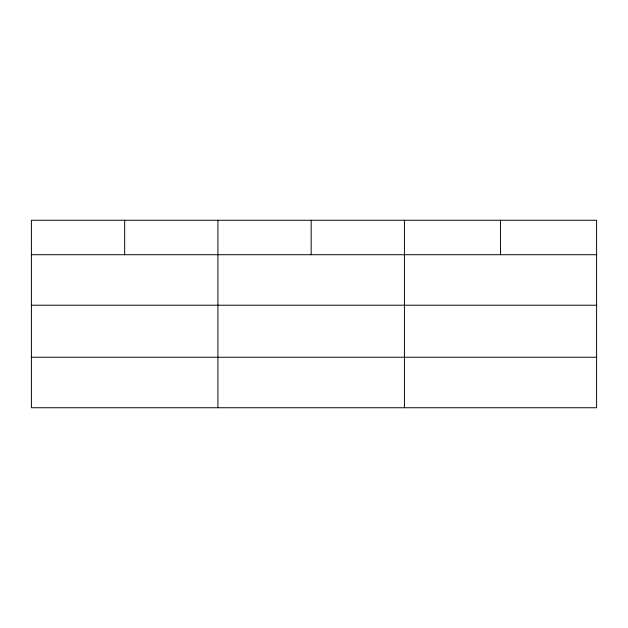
<?xml version="1.0" encoding="UTF-8"?>
<svg xmlns="http://www.w3.org/2000/svg" width="628" height="628" viewBox="0 0 628 628"><rect width="100%" height="100%" fill="white"/><g stroke="black" fill="none" stroke-linecap="round" stroke-linejoin="round"><path stroke-width="0.94" d="M596.6 305.216L596.6 220.255L31.4 220.255L31.4 407.745L596.6 407.745L596.6 305.216L31.4 305.216M31.4 254.717L596.6 254.717M31.4 357.246L596.6 357.246M500.516 220.255L500.516 254.717M404.432 220.255L404.432 407.745M311.174 220.255L311.174 254.717M217.916 220.255L217.916 407.745M124.658 220.255L124.658 254.717"/></g></svg>
